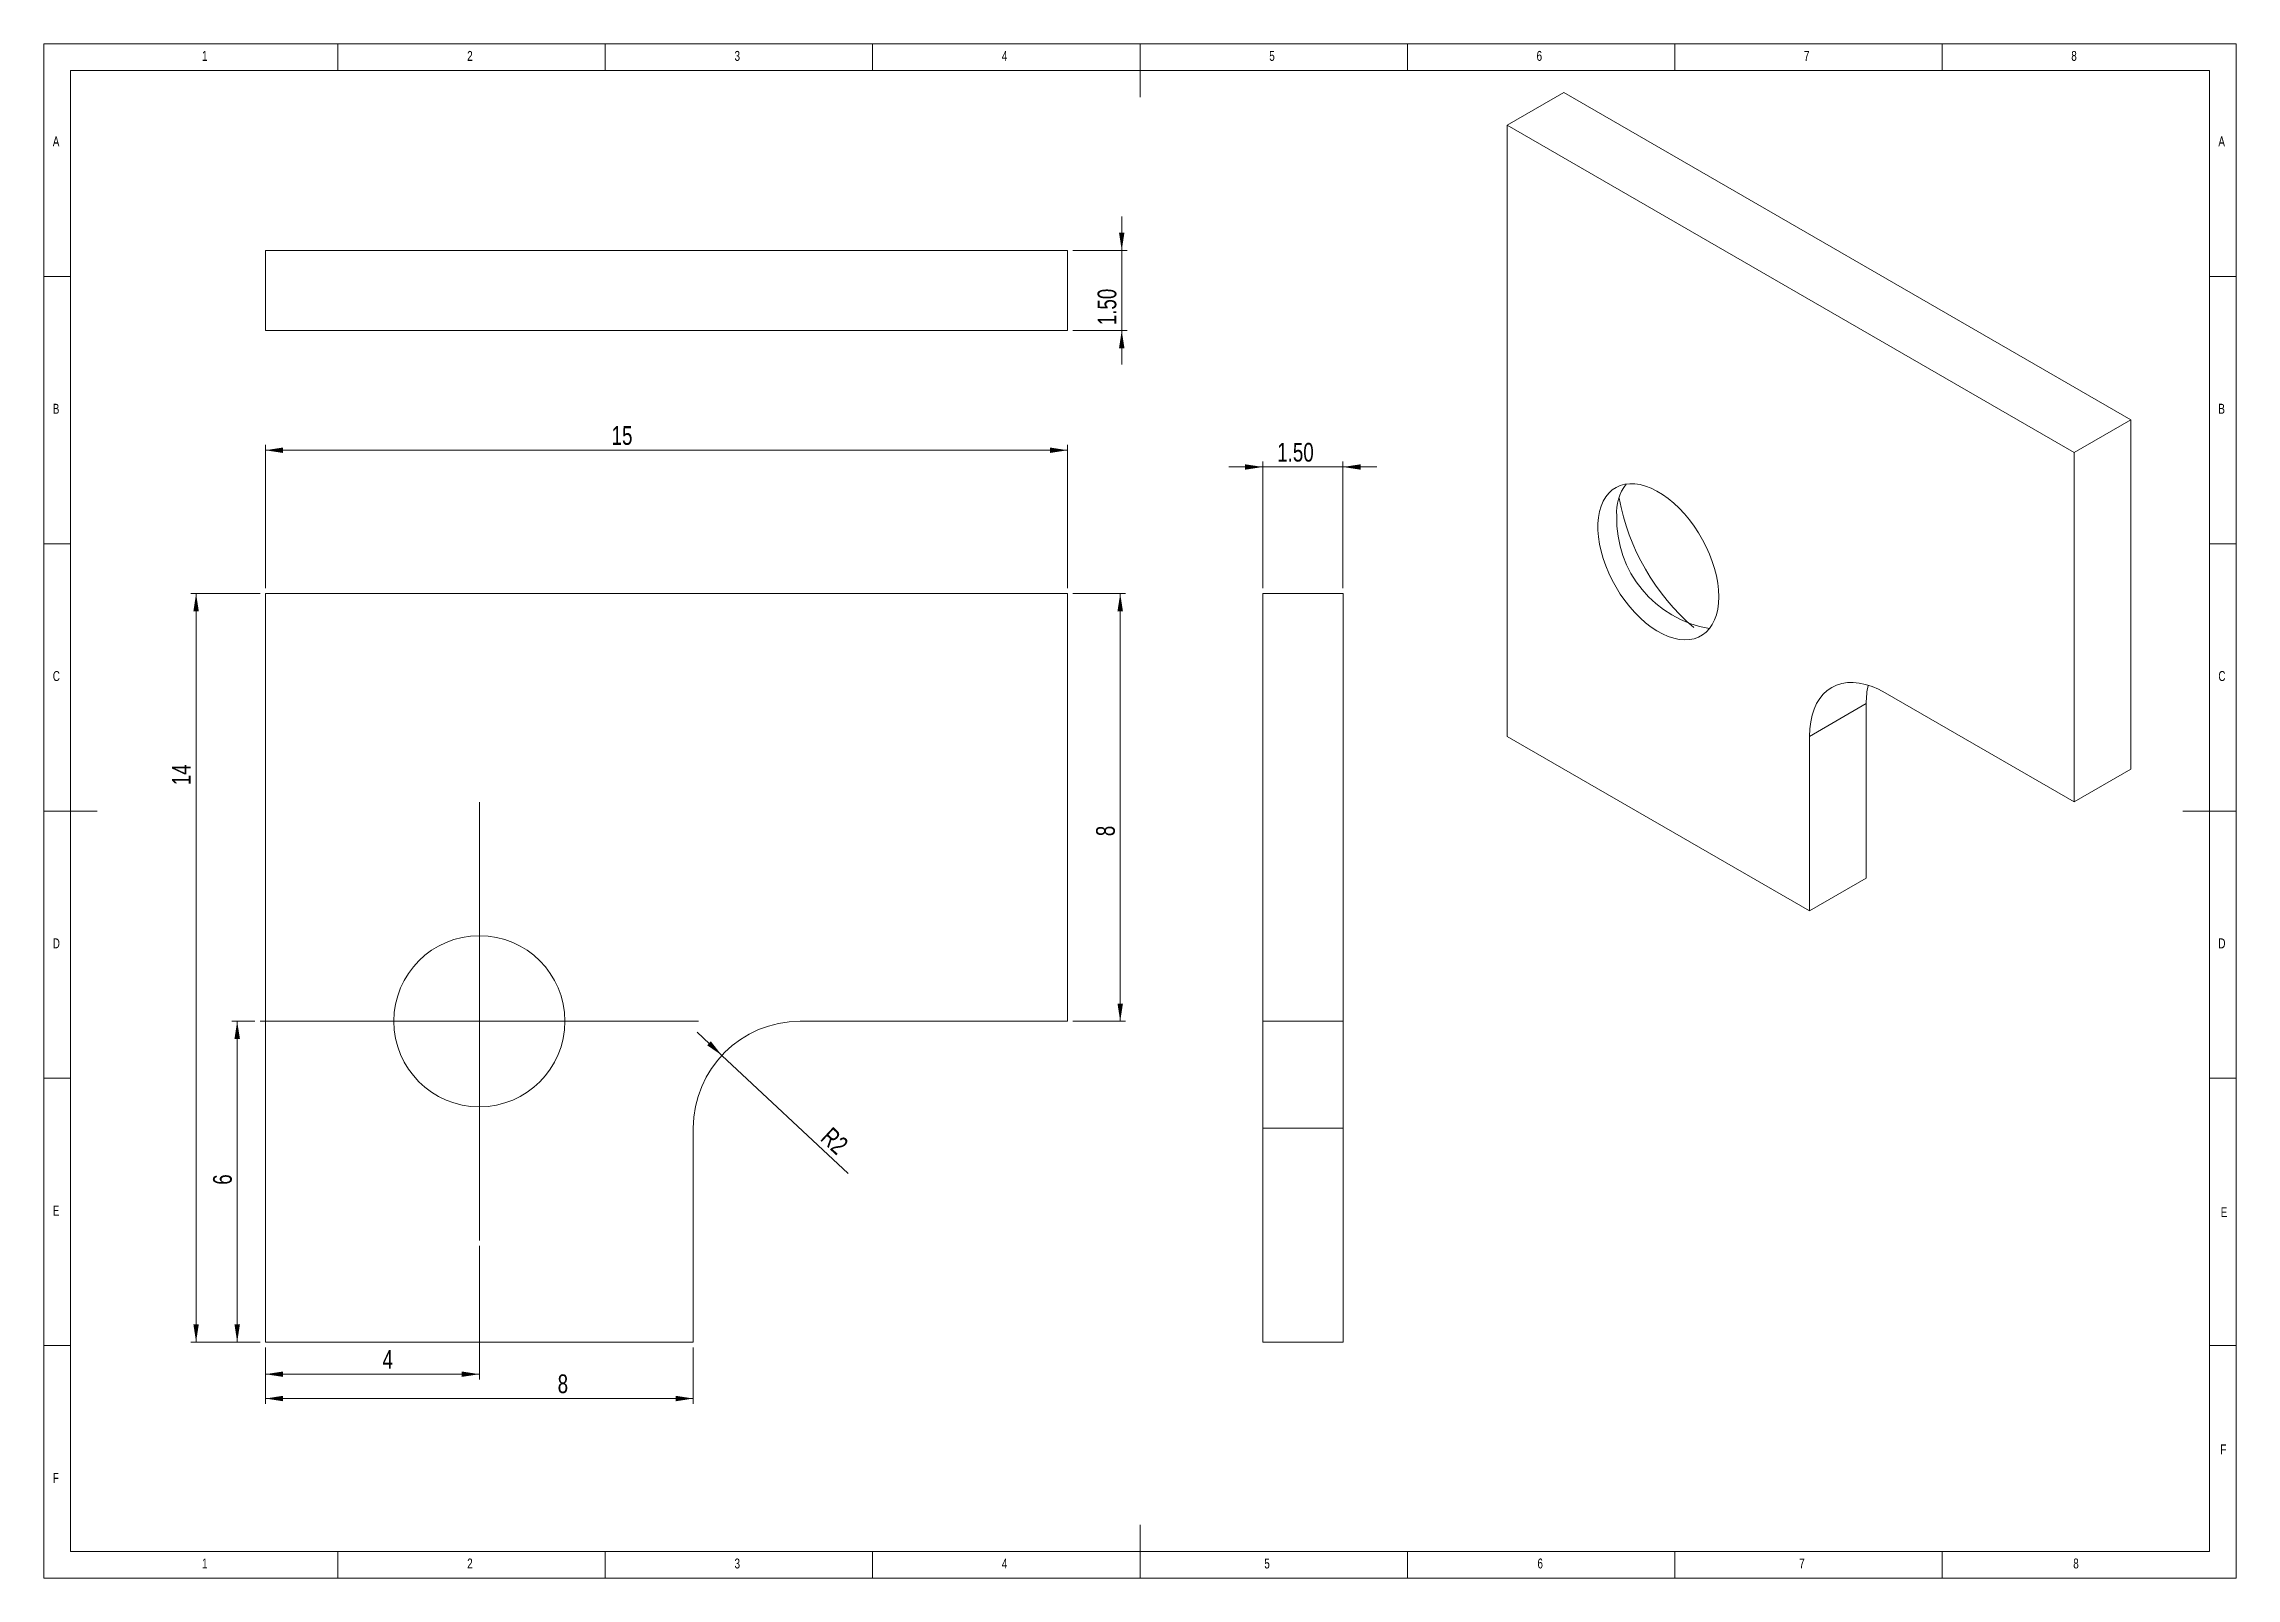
# Model space of a CAD drawing. Header units: millimetres. Extents: x 5 to 415, y 5 to 292.
import ezdxf

# ---------------------------------------------------------------- set-up
doc = ezdxf.new("R2010")
doc.units = ezdxf.units.MM
doc.styles.add('SLDTEXTSTYLE0', font='TXT', dxfattribs={"width": 0.75})
doc.dimstyles.new('SLDDIMSTYLE0', dxfattribs={"dimtxt": 3.5, "dimasz": 3.302, "dimexe": 0, "dimexo": 0.0625, "dimgap": 0.875, "dimtad": 1, "dimlfac": 0.1, "dimrnd": 1e-09, "dimzin": 12, "dimdsep": 46, "dimtxsty": 'SLDTEXTSTYLE0', "dimsah": 1, "dimcen": 0.09, "dimadec": 0, "dimazin": 3, "dimtfac": 1, "dimtofl": 0, "dimtmove": 0, "dimatfit": 3, "dimfxl": 1, "dimfrac": 2, "dimtolj": 1, "dimtzin": 12, "dimarcsym": 0})
doc.dimstyles.new('SLDDIMSTYLE1', dxfattribs={"dimtxt": 3.5, "dimasz": 3.302, "dimexe": 0, "dimexo": 0.0625, "dimgap": 0.875, "dimtad": 1, "dimlfac": 0.1, "dimrnd": 1e-09, "dimzin": 12, "dimdsep": 46, "dimtxsty": 'SLDTEXTSTYLE0', "dimsah": 1, "dimcen": 0, "dimadec": 0, "dimazin": 3, "dimtfac": 1, "dimtofl": 0, "dimtmove": 1, "dimatfit": 3, "dimfxl": 1, "dimfrac": 2, "dimtolj": 1, "dimtzin": 12, "dimarcsym": 0})
doc.dimstyles.new('SLDDIMSTYLE2', dxfattribs={"dimtxt": 3.5, "dimasz": 3.302, "dimexe": 0, "dimexo": 0.0625, "dimgap": 0.875, "dimtad": 1, "dimlfac": 0.1, "dimrnd": 1e-09, "dimzin": 4, "dimdsep": 46, "dimtxsty": 'SLDTEXTSTYLE0', "dimsah": 1, "dimcen": 0.09, "dimadec": 0, "dimazin": 1, "dimtfac": 1, "dimtmove": 0, "dimatfit": 0, "dimfxl": 1, "dimfrac": 2, "dimtolj": 1, "dimtzin": 12, "dimarcsym": 0})

# ---------------------------------------------------------------- blocks, each defined once
blk = doc.blocks.new('_D')
at = {"color": 7, "linetype": 'Continuous', "lineweight": 0}
for p, q in [((46.45, 190.17), (46.45, 216.98)), ((196.45, 215.98), (46.45, 215.98)), ((196.45, 190.17), (196.45, 216.98))]:
    blk.add_line(p, q, dxfattribs=at)
for points in [[(46.45, 215.98), (49.75, 215.47), (49.75, 216.49)], [(196.45, 215.98), (193.15, 216.49), (193.15, 215.47)]]:
    blk.add_solid(points, dxfattribs=at)
at = {"color": 7, "linetype": 'Continuous', "lineweight": 0, "insert": (111.18, 220.49, -6.5), "char_height": 3.5, "attachment_point": 1, "style": 'SLDTEXTSTYLE0'}
blk.add_mtext('15', dxfattribs=at)
blk = doc.blocks.new('_D_1')
at = {"color": 7, "linetype": 'Continuous', "lineweight": 0}
for p, q in [((45.45, 189.17), (32.47, 189.17)), ((33.47, 189.17), (33.47, 49.17)), ((45.45, 49.17), (32.47, 49.17))]:
    blk.add_line(p, q, dxfattribs=at)
for points in [[(33.47, 189.17), (32.97, 185.87), (33.98, 185.87)], [(33.47, 49.17), (33.98, 52.48), (32.97, 52.48)]]:
    blk.add_solid(points, dxfattribs=at)
at = {"color": 7, "linetype": 'Continuous', "lineweight": 0, "insert": (28.96, 153.32, -6.5), "char_height": 3.5, "attachment_point": 1, "rotation": 90, "style": 'SLDTEXTSTYLE0'}
blk.add_mtext('14', dxfattribs=at)
blk = doc.blocks.new('_D_2')
at = {"color": 7, "linetype": 'Continuous', "lineweight": 0}
for p, q in [((44.45, 109.17), (40.16, 109.17)), ((41.16, 109.17), (41.16, 49.17)), ((45.45, 49.17), (40.16, 49.17))]:
    blk.add_line(p, q, dxfattribs=at)
for points in [[(41.16, 109.17), (40.65, 105.87), (41.67, 105.87)], [(41.16, 49.17), (41.67, 52.48), (40.65, 52.48)]]:
    blk.add_solid(points, dxfattribs=at)
at = {"color": 7, "linetype": 'Continuous', "lineweight": 0, "insert": (36.65, 78.59, -6.5), "char_height": 3.5, "attachment_point": 1, "rotation": 90, "style": 'SLDTEXTSTYLE0'}
blk.add_mtext('6', dxfattribs=at)
blk = doc.blocks.new('_D_3')
at = {"color": 7, "linetype": 'Continuous', "lineweight": 0}
for p, q in [((86.45, 67.17), (86.45, 42.15)), ((46.45, 48.17), (46.45, 42.15)), ((46.45, 43.15), (86.45, 43.15))]:
    blk.add_line(p, q, dxfattribs=at)
for points in [[(46.45, 43.15), (49.75, 42.65), (49.75, 43.66)], [(86.45, 43.15), (83.15, 43.66), (83.15, 42.65)]]:
    blk.add_solid(points, dxfattribs=at)
at = {"color": 7, "linetype": 'Continuous', "lineweight": 0, "insert": (68.34, 47.67, -6.5), "char_height": 3.5, "attachment_point": 1, "style": 'SLDTEXTSTYLE0'}
blk.add_mtext('4', dxfattribs=at)
blk = doc.blocks.new('_D_4')
at = {"color": 7, "linetype": 'Continuous', "lineweight": 0}
for p, q in [((46.45, 48.17), (46.45, 37.6)), ((126.45, 48.17), (126.45, 37.6)), ((46.45, 38.6), (126.45, 38.6))]:
    blk.add_line(p, q, dxfattribs=at)
for points in [[(46.45, 38.6), (49.75, 38.09), (49.75, 39.11)], [(126.45, 38.6), (123.15, 39.11), (123.15, 38.09)]]:
    blk.add_solid(points, dxfattribs=at)
at = {"color": 7, "linetype": 'Continuous', "lineweight": 0, "insert": (101.09, 43.11, -6.5), "char_height": 3.5, "attachment_point": 1, "style": 'SLDTEXTSTYLE0'}
blk.add_mtext('8', dxfattribs=at)
blk = doc.blocks.new('_D_5')
at = {"color": 7, "linetype": 'Continuous', "lineweight": 0}
for p, q in [((197.45, 189.17), (207.3, 189.17)), ((206.3, 109.17), (206.3, 189.17)), ((197.45, 109.17), (207.3, 109.17))]:
    blk.add_line(p, q, dxfattribs=at)
for points in [[(206.3, 189.17), (205.79, 185.87), (206.81, 185.87)], [(206.3, 109.17), (206.81, 112.48), (205.79, 112.48)]]:
    blk.add_solid(points, dxfattribs=at)
at = {"color": 7, "linetype": 'Continuous', "lineweight": 0, "insert": (201.79, 143.79, -6.5), "char_height": 3.5, "attachment_point": 1, "rotation": 90, "style": 'SLDTEXTSTYLE0'}
blk.add_mtext('8', dxfattribs=at)
blk = doc.blocks.new('_D_6')
at = {"color": 7, "linetype": 'Continuous', "lineweight": 0}
for q in [(127.17, 107.13), (155.4, 80.67)]:
    blk.add_line((131.8, 102.79), q, dxfattribs=at)
blk.add_solid([(131.8, 102.79), (129.74, 105.42), (129.05, 104.68)], dxfattribs=at)
at = {"color": 7, "linetype": 'Continuous', "lineweight": 0, "insert": (152.42, 89.6, -6.5), "char_height": 3.5, "attachment_point": 1, "rotation": 317.0878, "style": 'SLDTEXTSTYLE0'}
blk.add_mtext('R2', dxfattribs=at)
blk = doc.blocks.new('SW_CENTERMARKSYMBOL_0')
at = {"color": 0, "linetype": 'Continuous', "lineweight": 0}
for p, q in [((0, 25), (0, 41)), ((0, 0), (0, 25)), ((-25, 0), (-41, 0)), ((0, 0), (-25, 0)), ((0, 0), (0, -25)), ((0, 0), (25, 0)), ((25, 0), (41, 0)), ((0, -25), (0, -41))]:
    blk.add_line(p, q, dxfattribs=at)
blk = doc.blocks.new('_D_7')
at = {"color": 7, "linetype": 'Continuous', "lineweight": 0}
for p, q in [((206.58, 253.37), (206.58, 259.72)), ((197.45, 253.37), (207.58, 253.37)), ((206.58, 253.37), (206.58, 238.37)), ((197.45, 238.37), (207.58, 238.37)), ((206.58, 238.37), (206.58, 232.02))]:
    blk.add_line(p, q, dxfattribs=at)
for points in [[(206.58, 253.37), (207.09, 256.68), (206.08, 256.68)], [(206.58, 238.37), (206.08, 235.07), (207.09, 235.07)]]:
    blk.add_solid(points, dxfattribs=at)
at = {"color": 7, "linetype": 'Continuous', "lineweight": 0, "insert": (202.07, 239.36, -99), "char_height": 3.5, "attachment_point": 1, "rotation": 90, "style": 'SLDTEXTSTYLE0'}
blk.add_mtext('1.50', dxfattribs=at)
blk = doc.blocks.new('_D_8')
at = {"color": 7, "linetype": 'Continuous', "lineweight": 0}
for p, q in [((232.96, 190.17), (232.96, 213.85)), ((247.96, 190.17), (247.96, 213.85)), ((232.96, 212.85), (226.61, 212.85)), ((247.96, 212.85), (232.96, 212.85)), ((247.96, 212.85), (254.31, 212.85))]:
    blk.add_line(p, q, dxfattribs=at)
for points in [[(232.96, 212.85), (229.66, 213.35), (229.66, 212.34)], [(247.96, 212.85), (251.27, 212.34), (251.27, 213.35)]]:
    blk.add_solid(points, dxfattribs=at)
at = {"color": 7, "linetype": 'Continuous', "lineweight": 0, "insert": (235.66, 217.36, -94), "char_height": 3.5, "attachment_point": 1, "style": 'SLDTEXTSTYLE0'}
blk.add_mtext('1.50', dxfattribs=at)

msp = doc.modelspace()

# ---------------------------------------------------------------- linework, layer by layer
at = {"color": 7, "linetype": 'Continuous', "lineweight": 0}
for p, q in [((415, 292), (5, 292)), ((5, 292), (5, 5)), ((60, 287), (60, 292)), ((110, 292), (110, 287)), ((160, 287), (160, 292)), ((210, 292), (210, 282)), ((260, 287), (260, 292)), ((310, 292), (310, 287)), ((360, 287), (360, 292)), ((415, 5), (415, 292)), ((410, 287), (10, 287)), ((10, 287), (10, 10)), ((410, 287), (410, 10)), ((10, 248.5), (5, 248.5)), ((415, 248.5), (410, 248.5)), ((5, 198.5), (10, 198.5)), ((410, 198.5), (415, 198.5)), ((5, 148.5), (15, 148.5)), ((415, 148.5), (405, 148.5)), ((5, 98.5), (10, 98.5)), ((410, 98.5), (415, 98.5)), ((10, 48.5), (5, 48.5)), ((410, 48.5), (415, 48.5)), ((210, 5), (210, 15)), ((10, 10), (410, 10)), ((60, 5), (60, 10)), ((110, 10), (110, 5)), ((160, 5), (160, 10)), ((260, 10), (260, 5)), ((310, 10), (310, 5)), ((360, 10), (360, 5)), ((5, 5), (415, 5))]:
    msp.add_line(p, q, dxfattribs=at)
at = {"color": 7, "linetype": 'Continuous', "lineweight": 15}
for p, q in [((289.255, 282.897), (278.648, 276.773)), ((395.321, 221.666), (289.255, 282.897)), ((384.714, 215.543), (278.648, 276.773)), ((278.648, 276.773), (278.648, 162.458)), ((46.453, 253.374), (46.453, 238.374)), ((196.453, 253.374), (46.453, 253.374)), ((196.453, 253.374), (196.453, 238.374)), ((196.453, 238.374), (46.453, 238.374)), ((395.321, 221.666), (384.714, 215.543)), ((395.321, 156.343), (395.321, 221.666)), ((384.714, 150.22), (384.714, 215.543)), ((196.453, 189.174), (46.453, 189.174)), ((46.453, 189.174), (46.453, 49.174)), ((196.453, 109.174), (196.453, 189.174)), ((232.965, 109.174), (232.965, 189.174)), ((247.965, 189.174), (232.965, 189.174)), ((247.965, 109.174), (247.965, 189.174)), ((345.823, 168.586), (335.216, 162.463)), ((345.823, 135.925), (345.823, 168.586)), ((349.359, 170.63), (384.714, 150.22)), ((278.648, 162.458), (335.216, 129.801)), ((335.216, 129.801), (335.216, 162.463)), ((395.321, 156.343), (384.714, 150.22)), ((345.823, 135.925), (335.216, 129.801)), ((146.453, 109.174), (196.453, 109.174)), ((247.965, 109.174), (232.965, 109.174)), ((232.965, 89.174), (232.965, 109.174)), ((247.965, 89.174), (247.965, 109.174)), ((126.453, 49.174), (126.453, 89.174)), ((247.965, 89.174), (232.965, 89.174)), ((232.965, 49.174), (232.965, 89.174)), ((247.965, 49.174), (247.965, 89.174)), ((46.453, 49.174), (126.453, 49.174)), ((247.965, 49.174), (232.965, 49.174))]:
    msp.add_line(p, q, dxfattribs=at)
at = {"color": 7, "linetype": 'Continuous', "lineweight": 15, "flags": 128}
for points in [[(318.246, 188.591), (318.196, 189.843), (318.048, 191.141), (317.801, 192.475), (317.459, 193.832), (317.025, 195.2), (316.502, 196.567), (315.895, 197.922), (315.209, 199.252), (314.45, 200.546), (313.625, 201.792), (312.742, 202.979), (311.807, 204.098), (310.829, 205.137), (309.818, 206.089), (308.781, 206.944), (307.727, 207.695), (306.667, 208.336), (305.609, 208.861), (304.563, 209.265), (303.537, 209.545), (302.541, 209.697), (301.584, 209.722), (300.674, 209.619), (299.819, 209.388), (299.027, 209.032), (298.303, 208.553), (297.656, 207.957), (297.09, 207.247), (296.611, 206.431), (296.222, 205.516), (295.928, 204.51), (295.73, 203.421), (295.631, 202.259), (295.631, 201.034), (295.73, 199.757), (295.928, 198.44), (296.222, 197.093), (296.611, 195.729), (297.09, 194.36), (297.656, 192.997), (298.303, 191.654), (299.027, 190.34), (299.819, 189.069), (300.674, 187.851), (301.584, 186.696), (302.541, 185.616), (303.537, 184.619), (304.563, 183.715), (305.609, 182.911), (306.667, 182.214), (307.727, 181.631), (308.781, 181.166), (309.818, 180.824), (310.829, 180.607), (311.807, 180.518), (312.742, 180.558), (313.625, 180.725), (314.45, 181.019), (315.209, 181.437), (315.895, 181.975), (316.502, 182.628), (317.025, 183.392), (317.459, 184.258), (317.801, 185.22), (318.048, 186.269), (318.196, 187.396), (318.246, 188.591)], [(335.216, 162.463), (335.27, 163.855), (335.431, 165.175), (335.698, 166.412), (336.069, 167.556), (336.541, 168.6), (337.111, 169.535), (337.774, 170.354), (338.525, 171.05), (339.359, 171.62), (340.268, 172.057), (341.247, 172.359), (342.288, 172.524), (343.382, 172.55), (344.522, 172.437), (345.698, 172.186), (346.903, 171.799), (348.126, 171.279), (349.359, 170.63)]]:
    msp.add_lwpolyline(points, dxfattribs=at)
at = {"color": 7, "linetype": 'Continuous', "lineweight": 15}
msp.add_circle((86.453, 109.174), 16, dxfattribs=at)
for centre, radius, start, end in [((308.199, 204.285), 9.064, 143.65255, 183.73445), ((341.02, 214.801), 42.156, 190.62823, 229.3664), ((319.921, 203.12), 20.775, 178.41547, 260.52637), ((361.429, 168.705), 15.606, 167.63868, 180.43533), ((146.453, 89.174), 20, 90, 180)]:
    msp.add_arc(centre, radius, start, end, dxfattribs=at)

# ---------------------------------------------------------------- block references
at = {"color": 7, "linetype": 'Continuous', "lineweight": 0}
msp.add_blockref('SW_CENTERMARKSYMBOL_0', (86.453, 109.174), dxfattribs=at)

# ---------------------------------------------------------------- texts
at = {"color": 7, "linetype": 'Continuous', "lineweight": 0, "char_height": 1.852, "attachment_point": 1, "style": 'SLDTEXTSTYLE0'}
for s, insert in [('1', (34.583, 290.668)), ('2', (84.167, 290.668)), ('3', (134.167, 290.668)), ('4', (184.167, 290.668)), ('5', (234.167, 290.668)), ('6', (284.167, 290.668)), ('7', (334.167, 290.668)), ('8', (384.167, 290.668)), ('A', (6.667, 274.668)), ('A', (411.667, 274.668)), ('B', (6.667, 224.668)), ('B', (411.667, 224.668)), ('C', (6.667, 174.668)), ('C', (411.667, 174.668)), ('D', (6.667, 124.668)), ('D', (411.667, 124.668)), ('E', (6.667, 74.668)), ('E', (412.11, 74.382)), ('F', (412.043, 30.002)), ('F', (6.667, 24.668)), ('1', (34.583, 8.668)), ('2', (84.167, 8.668)), ('3', (134.167, 8.668)), ('4', (184.167, 8.668)), ('5', (233.243, 8.668)), ('6', (284.329, 8.668)), ('7', (333.275, 8.668)), ('8', (384.53, 8.668))]:
    msp.add_mtext(s, dxfattribs=dict(at, insert=insert))

# ---------------------------------------------------------------- dimensions: what is measured, and where the dimension line sits
at = {"color": 7, "linetype": 'Continuous', "lineweight": 0}
for base, p1, p2, dimstyle, picture, middle in [((206.583, 238.374), (196.453, 253.374), (196.453, 238.374), 'SLDDIMSTYLE2', '_D_7', (206.583, 245.304)), ((33.475, 49.174), (46.453, 189.174), (46.453, 49.174), 'SLDDIMSTYLE0', '_D_1', (33.475, 157.326)), ((206.299, 189.174), (196.453, 109.174), (196.453, 189.174), 'SLDDIMSTYLE0', '_D_5', (206.299, 146.507)), ((41.162, 49.174), (45.453, 109.174), (46.453, 49.174), 'SLDDIMSTYLE0', '_D_2', (41.162, 81.307))]:
    dim = msp.add_linear_dim(base=base, p1=p1, p2=p2, angle=90, dimstyle=dimstyle, dxfattribs=at)
    dim.commit()
    dim.dimension.update_dxf_attribs({"geometry": picture, "text_midpoint": middle, "dimtype": 160})
for base, p1, p2, dimstyle, picture, middle in [((46.453, 215.978), (196.453, 189.174), (46.453, 189.174), 'SLDDIMSTYLE0', '_D', (115.189, 215.978)), ((232.965, 212.846), (247.965, 189.174), (232.965, 189.174), 'SLDDIMSTYLE2', '_D_8', (241.604, 212.846)), ((86.453, 43.154), (46.453, 49.174), (86.453, 68.174), 'SLDDIMSTYLE0', '_D_3', (71.058, 43.154)), ((126.453, 38.599), (46.453, 49.174), (126.453, 49.174), 'SLDDIMSTYLE0', '_D_4', (103.8, 38.599))]:
    dim = msp.add_linear_dim(base=base, p1=p1, p2=p2, dimstyle=dimstyle, dxfattribs=at)
    dim.commit()
    dim.dimension.update_dxf_attribs({"geometry": picture, "text_midpoint": middle, "dimtype": 160})
dim = msp.add_radius_dim(center=(146.453, 89.174), mpoint=(131.805, 102.792), dimstyle='SLDDIMSTYLE1', dxfattribs=at)
dim.commit()
dim.dimension.update_dxf_attribs({"geometry": '_D_6', "text_midpoint": (152.772, 83.3), "dimtype": 164})

doc.saveas('drawing.dxf')
